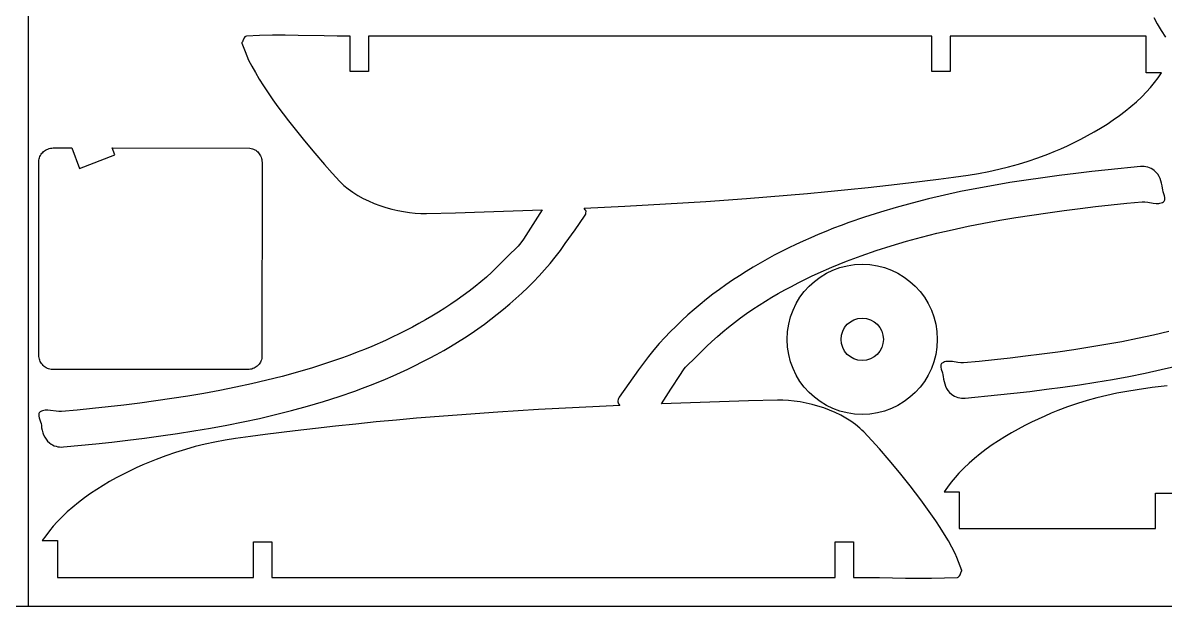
# Model space of a CAD drawing. Extents: x 169 to 749, y 15 to 895.
# Drawn here: x 458 to 619.6, y 15 to 97.5 of the extents above; entities that cross this region are included whole.
import ezdxf

# ---------------------------------------------------------------- set-up
doc = ezdxf.new("R2010")
doc.units = 0
doc.layers.get('0').update_dxf_attribs({"linetype": 'CONTINUOUS'})

msp = doc.modelspace()

# ---------------------------------------------------------------- linework, layer by layer
at = {"color": 0}
for p, q in [((458.703243, 895.036023), (458.703243, 15.036023)), ((168.703243, 15.036023), (748.703243, 15.036023))]:
    msp.add_line(p, q, dxfattribs=at)
at = {"color": 4}
for p, q in [((617.984406, 98.273175), (618.487031, 97.370449)), ((618.487031, 97.370449), (619.043744, 96.43839)), ((489.281073, 95.40644), (489.21082, 95.275048)), ((489.364456, 95.514599), (489.281073, 95.40644)), ((489.466137, 95.589873), (489.364456, 95.514599)), ((489.591283, 95.62261), (489.466137, 95.589873)), ((491.423922, 95.706196), (489.591283, 95.62261)), ((493.257884, 95.745451), (491.423922, 95.706196)), ((495.092861, 95.750603), (493.257884, 95.745451)), ((496.928545, 95.731885), (495.092861, 95.750603)), ((500.6008, 95.663757), (496.928545, 95.731885)), ((502.436754, 95.634808), (500.6008, 95.663757)), ((504.272183, 95.62291), (502.436754, 95.634808)), ((504.272083, 90.62201), (504.272183, 95.62291)), ((506.872683, 95.62301), (506.872583, 90.62201)), ((586.580683, 95.62451), (506.872683, 95.62301)), ((586.581183, 90.62361), (586.580683, 95.62451)), ((616.936183, 95.62511), (589.181183, 95.62461)), ((589.181183, 95.62461), (589.181683, 90.62371)), ((616.936983, 90.42471), (616.936183, 95.62511)), ((619.043744, 96.43839), (619.648085, 95.482967)), ((488.957783, 94.71021), (488.95307, 94.677548)), ((488.95307, 94.677548), (488.963583, 94.64331)), ((489.02718, 94.838004), (488.957783, 94.71021)), ((488.963583, 94.64331), (489.411333, 93.43421)), ((489.089041, 94.981177), (489.02718, 94.838004)), ((489.21082, 95.275048), (489.089041, 94.981177)), ((489.411333, 93.43421), (489.64598, 92.834226)), ((489.64598, 92.834226), (489.907683, 92.24611)), ((489.907683, 92.24611), (490.34976, 91.378687)), ((490.34976, 91.378687), (490.852385, 90.475961)), ((506.872583, 90.62201), (504.272083, 90.62201)), ((589.181683, 90.62371), (586.581183, 90.62361)), ((490.852385, 90.475961), (491.409098, 89.543901)), ((491.409098, 89.543901), (492.013439, 88.588479)), ((619.096283, 90.42471), (616.936983, 90.42471)), ((617.531211, 88.388348), (618.075158, 89.05846)), ((618.075158, 89.05846), (618.601067, 89.747773)), ((618.601067, 89.747773), (619.096283, 90.42471)), ((492.013439, 88.588479), (492.658948, 87.615663)), ((492.658948, 87.615663), (493.339165, 86.631425)), ((616.283187, 87.056718), (616.981883, 87.76901)), ((616.981883, 87.76901), (617.531211, 88.388348)), ((493.339165, 86.631425), (494.04763, 85.641734)), ((613.961091, 85.035752), (614.76924, 85.689552)), ((614.76924, 85.689552), (615.544456, 86.363386)), ((615.544456, 86.363386), (616.283187, 87.056718)), ((494.04763, 85.641734), (494.777883, 84.65256)), ((494.777883, 84.65256), (495.523464, 83.669874)), ((612.260193, 83.7904), (613.123558, 84.402523)), ((613.123558, 84.402523), (613.961091, 85.035752)), ((495.523464, 83.669874), (496.277913, 82.699645)), ((496.277913, 82.699645), (497.787577, 80.820441)), ((609.550615, 82.086041), (610.47017, 82.631623)), ((610.47017, 82.631623), (611.374547, 83.199921)), ((611.374547, 83.199921), (612.260193, 83.7904)), ((606.736381, 80.590962), (607.680169, 81.065174)), ((607.680169, 81.065174), (608.619431, 81.563712)), ((608.619431, 81.563712), (609.550615, 82.086041)), ((460.761276, 79.192046), (460.888627, 79.311736)), ((460.888627, 79.311736), (461.026828, 79.419991)), ((461.026828, 79.419991), (461.175219, 79.516308)), ((461.175219, 79.516308), (461.333138, 79.600184)), ((461.333138, 79.600184), (461.499925, 79.671117)), ((461.499925, 79.671117), (461.67492, 79.728604)), ((461.67492, 79.728604), (461.857461, 79.772142)), ((461.857461, 79.772142), (462.046888, 79.801229)), ((462.046888, 79.801229), (462.24254, 79.815361)), ((462.24254, 79.815361), (464.86224, 79.815361)), ((464.86224, 79.815361), (465.97334, 76.926461)), ((470.97744, 78.851161), (470.60654, 79.815361)), ((470.60654, 79.815361), (490.06844, 79.796161)), ((490.06844, 79.796161), (490.254097, 79.763265)), ((490.254097, 79.763265), (490.431834, 79.714894)), ((490.431834, 79.714894), (490.60115, 79.651707)), ((490.60115, 79.651707), (490.761543, 79.574366)), ((490.761543, 79.574366), (490.91251, 79.483531)), ((490.91251, 79.483531), (491.053549, 79.379864)), ((491.053549, 79.379864), (491.18416, 79.264024)), ((491.18416, 79.264024), (491.30384, 79.136674)), ((497.787577, 80.820441), (499.255193, 79.062709)), ((602.986983, 78.94811), (603.913368, 79.31965)), ((603.913368, 79.31965), (604.849429, 79.717663)), ((604.849429, 79.717663), (605.791618, 80.141613)), ((605.791618, 80.141613), (606.736381, 80.590962)), ((460.20994, 50.550061), (460.22914, 78.076261)), ((460.22914, 78.076261), (460.262035, 78.261921)), ((460.262035, 78.261921), (460.310407, 78.439664)), ((460.310407, 78.439664), (460.373594, 78.608989)), ((460.373594, 78.608989), (460.450935, 78.769392)), ((460.450935, 78.769392), (460.54177, 78.920371)), ((460.54177, 78.920371), (460.645437, 79.061424)), ((460.645437, 79.061424), (460.761276, 79.192046)), ((465.97334, 76.926461), (470.97744, 78.851161)), ((491.30384, 79.136674), (491.412086, 78.998473)), ((491.412086, 78.998473), (491.508399, 78.850082)), ((491.508399, 78.850082), (491.592274, 78.692163)), ((491.592274, 78.692163), (491.663211, 78.525375)), ((491.663211, 78.525375), (491.720708, 78.35038)), ((491.720708, 78.35038), (491.764263, 78.167839)), ((491.764263, 78.167839), (491.793374, 77.978413)), ((491.80754, 77.782761), (491.78824, 50.216961)), ((491.793374, 77.978413), (491.80754, 77.782761)), ((499.255193, 79.062709), (500.629083, 77.47421)), ((598.83545, 77.528418), (600.215622, 77.956402)), ((600.215622, 77.956402), (601.597409, 78.429)), ((601.597409, 78.429), (602.986983, 78.94811)), ((500.629083, 77.47421), (501.71252, 76.256648)), ((501.71252, 76.256648), (502.821983, 75.06301)), ((589.635391, 75.694741), (591.742783, 75.99121)), ((591.742783, 75.99121), (593.207465, 76.224622)), ((593.207465, 76.224622), (594.6429, 76.493149)), ((594.6429, 76.493149), (596.055261, 76.798691)), ((596.055261, 76.798691), (597.45072, 77.143148)), ((597.45072, 77.143148), (598.83545, 77.528418)), ((606.954049, 76.223105), (604.623644, 75.928809)), ((609.236863, 76.48826), (606.954049, 76.223105)), ((611.522386, 76.730343), (609.236863, 76.48826)), ((616.096649, 77.184705), (611.522386, 76.730343)), ((616.361649, 77.199182), (616.096649, 77.184705)), ((616.624232, 77.189666), (616.361649, 77.199182)), ((616.882832, 77.155942), (616.624232, 77.189666)), ((617.135886, 77.097793), (616.882832, 77.155942)), ((617.38183, 77.015001), (617.135886, 77.097793)), ((617.619097, 76.907351), (617.38183, 77.015001)), ((617.846125, 76.774624), (617.619097, 76.907351)), ((618.061349, 76.616605), (617.846125, 76.774624)), ((618.32696, 76.368935), (618.061349, 76.616605)), ((618.551952, 76.097145), (618.32696, 76.368935)), ((618.739299, 75.804262), (618.551952, 76.097145)), ((502.821983, 75.06301), (503.094781, 74.790342)), ((503.094781, 74.790342), (503.381655, 74.525475)), ((503.381655, 74.525475), (503.994827, 74.019428)), ((577.577633, 74.243403), (580.440102, 74.561389)), ((580.440102, 74.561389), (583.300783, 74.89661)), ((583.300783, 74.89661), (587.525345, 75.417135)), ((587.525345, 75.417135), (589.635391, 75.694741)), ((595.289182, 74.52367), (592.968105, 74.09919)), ((597.618424, 74.91563), (595.289182, 74.52367)), ((599.952682, 75.278313), (597.618424, 74.91563)), ((602.288805, 75.614959), (599.952682, 75.278313)), ((604.623644, 75.928809), (602.288805, 75.614959)), ((618.891974, 75.493318), (618.739299, 75.804262)), ((619.012952, 75.167341), (618.891974, 75.493318)), ((619.105208, 74.82936), (619.012952, 75.167341)), ((619.171716, 74.482405), (619.105208, 74.82936)), ((619.215449, 74.129505), (619.171716, 74.482405)), ((503.994827, 74.019428), (504.655901, 73.545447)), ((504.655901, 73.545447), (505.35928, 73.104108)), ((505.35928, 73.104108), (506.099365, 72.69599)), ((560.371208, 72.66931), (566.111992, 73.13377)), ((566.111992, 73.13377), (568.980553, 73.387836)), ((568.980553, 73.387836), (571.847752, 73.657129)), ((571.847752, 73.657129), (574.71348, 73.94215)), ((574.71348, 73.94215), (577.577633, 74.243403)), ((588.363049, 73.139705), (586.091462, 72.605261)), ((590.658344, 73.638949), (588.363049, 73.139705)), ((592.968105, 74.09919), (590.658344, 73.638949)), ((619.260747, 73.879144), (619.215449, 74.129505)), ((619.338399, 73.612404), (619.260747, 73.879144)), ((619.510849, 73.068893), (619.338399, 73.612404)), ((619.565691, 72.811676), (619.510849, 73.068893)), ((619.572974, 72.577188), (619.565691, 72.811676)), ((506.099365, 72.69599), (506.870559, 72.321668)), ((506.870559, 72.321668), (507.667264, 71.98172)), ((507.667264, 71.98172), (508.483883, 71.676723)), ((508.483883, 71.676723), (509.314817, 71.407253)), ((509.314817, 71.407253), (510.154469, 71.173888)), ((510.154469, 71.173888), (510.997241, 70.977205)), ((537.374883, 71.32011), (543.127236, 71.589148)), ((537.53957, 71.08216), (537.374883, 71.32011)), ((543.127236, 71.589148), (548.877977, 71.901016)), ((548.877977, 71.901016), (554.626252, 72.259731)), ((554.626252, 72.259731), (560.371208, 72.66931)), ((581.556713, 71.416005), (579.303161, 70.75428)), ((583.821082, 72.031846), (581.556713, 71.416005)), ((586.091462, 72.605261), (583.821082, 72.031846)), ((605.291069, 70.971294), (607.561949, 71.258205)), ((607.561949, 71.258205), (609.759465, 71.521145)), ((609.759465, 71.521145), (611.959099, 71.766693)), ((611.959099, 71.766693), (614.161058, 71.989498)), ((614.161058, 71.989498), (616.365549, 72.184205)), ((616.365549, 72.184205), (616.746692, 72.185628)), ((616.746692, 72.185628), (617.138518, 72.143913)), ((617.138518, 72.143913), (617.929299, 72.018768)), ((617.929299, 72.018768), (618.315795, 71.979187)), ((618.315795, 71.979187), (618.688055, 71.984166)), ((618.688055, 71.984166), (618.8669, 72.010218)), ((618.8669, 72.010218), (619.03985, 72.055631)), ((619.03985, 72.055631), (619.206126, 72.123147)), ((619.206126, 72.123147), (619.364949, 72.215505)), ((619.364949, 72.215505), (619.451022, 72.289459)), ((619.451022, 72.289459), (619.512719, 72.375206)), ((619.512719, 72.375206), (619.552537, 72.471523)), ((619.552537, 72.471523), (619.572974, 72.577188)), ((510.997241, 70.977205), (511.837536, 70.81778)), ((511.837536, 70.81778), (512.669755, 70.696192)), ((512.669755, 70.696192), (513.488301, 70.613016)), ((513.488301, 70.613016), (514.287576, 70.568829)), ((514.287576, 70.568829), (515.061983, 70.56421)), ((515.061983, 70.56421), (519.159391, 70.663157)), ((519.159391, 70.663157), (523.256095, 70.78736)), ((523.256095, 70.78736), (531.448483, 71.06931)), ((531.448483, 71.06931), (530.126608, 68.992873)), ((536.089139, 68.224402), (537.450783, 70.16471)), ((537.450783, 70.16471), (537.539595, 70.315052)), ((537.610922, 70.959969), (537.53957, 71.08216)), ((537.539595, 70.315052), (537.603883, 70.480123)), ((537.603883, 70.480123), (537.640345, 70.653087)), ((537.645683, 70.82711), (537.610922, 70.959969)), ((537.640345, 70.653087), (537.645683, 70.82711)), ((577.065234, 70.043215), (574.847735, 69.279352)), ((579.303161, 70.75428), (577.065234, 70.043215)), ((593.957436, 69.193816), (596.214488, 69.606265)), ((596.214488, 69.606265), (598.478449, 69.986868)), ((598.478449, 69.986868), (600.747247, 70.338994)), ((600.747247, 70.338994), (603.018811, 70.666013)), ((603.018811, 70.666013), (605.291069, 70.971294)), ((530.126608, 68.992873), (528.789883, 66.92611)), ((534.718983, 66.288548), (536.089139, 68.224402)), ((571.570305, 68.027), (570.493249, 67.579405)), ((572.655471, 68.459235), (571.570305, 68.027)), ((573.748148, 68.876541), (572.655471, 68.459235)), ((574.847735, 69.279352), (573.748148, 68.876541)), ((587.30798, 67.751158), (589.472349, 68.259905)), ((589.472349, 68.259905), (591.709366, 68.746153)), ((591.709366, 68.746153), (593.957436, 69.193816)), ((528.44042, 66.403573), (528.250825, 66.153952)), ((528.789883, 66.92611), (528.44042, 66.403573)), ((534.017388, 65.333643), (534.718983, 66.288548)), ((568.398618, 66.658179), (567.360307, 66.17636)), ((569.443132, 67.125724), (568.398618, 66.658179)), ((570.493249, 67.579405), (569.443132, 67.125724)), ((580.843411, 65.990268), (582.989183, 66.619706)), ((582.989183, 66.619706), (585.145482, 67.205548)), ((585.145482, 67.205548), (587.30798, 67.751158)), ((528.040483, 65.92281), (526.559228, 64.455513)), ((528.250825, 66.153952), (528.040483, 65.92281)), ((533.297677, 64.393474), (534.017388, 65.333643)), ((565.304689, 65.168246), (564.28858, 64.641127)), ((566.328797, 65.679852), (565.304689, 65.168246)), ((567.360307, 66.17636), (566.328797, 65.679852)), ((576.60076, 64.587132), (578.712494, 65.313865)), ((578.712494, 65.313865), (580.843411, 65.990268)), ((526.559228, 64.455513), (525.070895, 62.994085)), ((531.782583, 62.57551), (532.554518, 63.472583)), ((532.554518, 63.472583), (533.297677, 64.393474)), ((562.282761, 63.538705), (561.294249, 62.962578)), ((563.281072, 64.098084), (562.282761, 63.538705)), ((564.28858, 64.641127), (563.281072, 64.098084)), ((572.452149, 62.969205), (573.478592, 63.395297)), ((573.478592, 63.395297), (574.512535, 63.806701)), ((574.512535, 63.806701), (575.553438, 64.203839)), ((575.553438, 64.203839), (576.60076, 64.587132)), ((523.547106, 61.572744), (522.763047, 60.8878)), ((524.315206, 62.276265), (523.547106, 61.572744)), ((525.070895, 62.994085), (524.315206, 62.276265)), ((530.213895, 60.900785), (531.008535, 61.728944)), ((531.008535, 61.728944), (531.782583, 62.57551)), ((559.349017, 61.758429), (558.393494, 61.129584)), ((560.316135, 62.36929), (559.349017, 61.758429)), ((561.294249, 62.962578), (560.316135, 62.36929)), ((568.59669, 61.212609), (569.5518, 61.671792)), ((569.5518, 61.671792), (570.513126, 62.117367)), ((570.513126, 62.117367), (572.452149, 62.969205)), ((521.959483, 60.22571), (521.123312, 59.573728)), ((522.763047, 60.8878), (521.959483, 60.22571)), ((528.568108, 59.298585), (529.39998, 60.090758)), ((529.39998, 60.090758), (530.213895, 60.900785)), ((556.519634, 59.816288), (555.602495, 59.131014)), ((557.450167, 60.48234), (556.519634, 59.816288)), ((558.393494, 61.129584), (557.450167, 60.48234)), ((565.774337, 59.749628), (566.707389, 60.251905)), ((566.707389, 60.251905), (567.648363, 60.739439)), ((567.648363, 60.739439), (568.59669, 61.212609)), ((519.412428, 58.323827), (518.53885, 57.725151)), ((520.274104, 58.939893), (519.412428, 58.323827)), ((521.123312, 59.573728), (520.274104, 58.939893)), ((526.855758, 57.766698), (527.719594, 58.52399)), ((527.719594, 58.52399), (528.568108, 59.298585)), ((554.699349, 58.426105), (553.808788, 57.702586)), ((555.602495, 59.131014), (554.699349, 58.426105)), ((563.028393, 58.150559), (563.93427, 58.699333)), ((563.93427, 58.699333), (564.849774, 59.23223)), ((564.849774, 59.23223), (565.774337, 59.749628)), ((516.758265, 56.578457), (515.852394, 56.029682)), ((517.65394, 57.143487), (516.758265, 56.578457)), ((518.53885, 57.725151), (517.65394, 57.143487)), ((525.087383, 56.30291), (525.977915, 57.02643)), ((525.977915, 57.02643), (526.855758, 57.766698)), ((552.93093, 56.962318), (552.067088, 56.205025)), ((553.808788, 57.702586), (552.93093, 56.962318)), ((560.374213, 56.405189), (561.247796, 57.003865)), ((561.247796, 57.003865), (562.132712, 57.585529)), ((562.132712, 57.585529), (563.028393, 58.150559)), ((514.012337, 54.979387), (513.079286, 54.47711)), ((514.936895, 55.496785), (514.012337, 54.979387)), ((515.852394, 56.029682), (514.936895, 55.496785)), ((523.267093, 54.912728), (524.184235, 55.598002)), ((524.184235, 55.598002), (525.087383, 56.30291)), ((551.218574, 55.43043), (550.386701, 54.638258)), ((552.067088, 56.205025), (551.218574, 55.43043)), ((557.827149, 54.503305), (558.663321, 55.155287)), ((558.663321, 55.155287), (559.512531, 55.789122)), ((559.512531, 55.789122), (560.374213, 56.405189)), ((511.189984, 53.516407), (510.234869, 53.057224)), ((512.138313, 53.989576), (511.189984, 53.516407)), ((513.079286, 54.47711), (512.138313, 53.989576)), ((520.437692, 52.970586), (521.393222, 53.599432)), ((521.393222, 53.599432), (522.336555, 54.246675)), ((522.336555, 54.246675), (523.267093, 54.912728)), ((549.57278, 53.82823), (548.778126, 53.000072)), ((550.386701, 54.638258), (549.57278, 53.82823)), ((556.239583, 53.156271), (557.023617, 53.841215)), ((557.023617, 53.841215), (557.827149, 54.503305)), ((617.949028, 53.363598), (615.711978, 52.877351)), ((620.113365, 53.872345), (617.949028, 53.363598)), ((507.334483, 51.75981), (506.30804, 51.333719)), ((509.273535, 52.611649), (507.334483, 51.75981)), ((510.234869, 53.057224), (509.273535, 52.611649)), ((517.50392, 51.19031), (518.492442, 51.766437)), ((518.492442, 51.766437), (519.470565, 52.359725)), ((519.470565, 52.359725), (520.437692, 52.970586)), ((548.004049, 52.153505), (547.232114, 51.256433)), ((548.778126, 53.000072), (548.004049, 52.153505)), ((553.227502, 50.273502), (554.715824, 51.73493)), ((554.715824, 51.73493), (555.471501, 52.45275)), ((555.471501, 52.45275), (556.239583, 53.156271)), ((611.206814, 52.017239), (608.942841, 51.636636)), ((613.463883, 52.429687), (611.206814, 52.017239)), ((615.711978, 52.877351), (613.463883, 52.429687)), ((460.224079, 50.352557), (460.20994, 50.550061)), ((460.253195, 50.161212), (460.224079, 50.352557)), ((460.296799, 49.97669), (460.253195, 50.161212)), ((491.78824, 50.216961), (491.755344, 50.031301)), ((503.185873, 50.141883), (501.074143, 49.41515)), ((504.233194, 50.525176), (503.185873, 50.141883)), ((505.274096, 50.922315), (504.233194, 50.525176)), ((506.30804, 51.333719), (505.274096, 50.922315)), ((515.498083, 50.087889), (516.505601, 50.630931)), ((516.505601, 50.630931), (517.50392, 51.19031)), ((546.488955, 50.335541), (545.769243, 49.395373)), ((547.232114, 51.256433), (546.488955, 50.335541)), ((551.746249, 48.806205), (553.227502, 50.273502)), ((599.859328, 50.365298), (597.661813, 50.102359)), ((602.130208, 50.65221), (599.859328, 50.365298)), ((604.402467, 50.95749), (602.130208, 50.65221)), ((606.674035, 51.284509), (604.402467, 50.95749)), ((608.942841, 51.636636), (606.674035, 51.284509)), ((460.354402, 49.799653), (460.296799, 49.97669)), ((460.425514, 49.630765), (460.354402, 49.799653)), ((460.509647, 49.470689), (460.425514, 49.630765)), ((460.60631, 49.320087), (460.509647, 49.470689)), ((460.715015, 49.179624), (460.60631, 49.320087)), ((460.835272, 49.049961), (460.715015, 49.179624)), ((460.966592, 48.931763), (460.835272, 49.049961)), ((461.108486, 48.825693), (460.966592, 48.931763)), ((461.260465, 48.732413), (461.108486, 48.825693)), ((461.422038, 48.652586), (461.260465, 48.732413)), ((461.592718, 48.586877), (461.422038, 48.652586)), ((461.772015, 48.535947), (461.592718, 48.586877)), ((461.95944, 48.500461), (461.772015, 48.535947)), ((489.77494, 48.477861), (461.95944, 48.500461)), ((490.159985, 48.52108), (489.970574, 48.491993)), ((490.342513, 48.564618), (490.159985, 48.52108)), ((490.517496, 48.622105), (490.342513, 48.564618)), ((490.684274, 48.693038), (490.517496, 48.622105)), ((490.842185, 48.776914), (490.684274, 48.693038)), ((490.990569, 48.873231), (490.842185, 48.776914)), ((491.128765, 48.981486), (490.990569, 48.873231)), ((491.256111, 49.101176), (491.128765, 48.981486)), ((491.371947, 49.231799), (491.256111, 49.101176)), ((491.475613, 49.372851), (491.371947, 49.231799)), ((491.566446, 49.52383), (491.475613, 49.372851)), ((491.643786, 49.684233), (491.566446, 49.52383)), ((491.706972, 49.853558), (491.643786, 49.684233)), ((491.755344, 50.031301), (491.706972, 49.853558)), ((498.943233, 48.738748), (496.797473, 48.109309)), ((501.074143, 49.41515), (498.943233, 48.738748)), ((511.388018, 48.070836), (512.426334, 48.552656)), ((512.426334, 48.552656), (513.45785, 49.049163)), ((513.45785, 49.049163), (514.481966, 49.56077)), ((514.481966, 49.56077), (515.498083, 50.087889)), ((545.769243, 49.395373), (545.067649, 48.440468)), ((551.346236, 48.325443), (551.535851, 48.575063)), ((551.535851, 48.575063), (551.746249, 48.806205)), ((587.868802, 49.151981), (587.84836, 49.046315)), ((587.84836, 49.046315), (587.855637, 48.811827)), ((587.855637, 48.811827), (587.910478, 48.554611)), ((587.908629, 49.248298), (587.868802, 49.151981)), ((587.970339, 49.334044), (587.908629, 49.248298)), ((587.910478, 48.554611), (588.082922, 48.0111)), ((588.056428, 49.407998), (587.970339, 49.334044)), ((588.215234, 49.500357), (588.056428, 49.407998)), ((588.381495, 49.567873), (588.215234, 49.500357)), ((588.554431, 49.613286), (588.381495, 49.567873)), ((588.733264, 49.639337), (588.554431, 49.613286)), ((589.105507, 49.644317), (588.733264, 49.639337)), ((589.491991, 49.604736), (589.105507, 49.644317)), ((590.282761, 49.47959), (589.491991, 49.604736)), ((590.674586, 49.437875), (590.282761, 49.47959)), ((591.055728, 49.439298), (590.674586, 49.437875)), ((593.260219, 49.634006), (591.055728, 49.439298)), ((595.462178, 49.856811), (593.260219, 49.634006)), ((597.661813, 50.102359), (595.462178, 49.856811)), ((619.058228, 48.483798), (621.329848, 49.018243)), ((489.970574, 48.491993), (489.77494, 48.477861)), ((492.478719, 46.977857), (490.314383, 46.46911)), ((494.641192, 47.523468), (492.478719, 46.977857)), ((496.797473, 48.109309), (494.641192, 47.523468)), ((508.216345, 46.702015), (509.293383, 47.14961)), ((509.293383, 47.14961), (510.343501, 47.603292)), ((510.343501, 47.603292), (511.388018, 48.070836)), ((545.067649, 48.440468), (543.697493, 46.504613)), ((549.660074, 45.736143), (550.996849, 47.802905)), ((550.996849, 47.802905), (551.346236, 48.325443)), ((588.082922, 48.0111), (588.160559, 47.744359)), ((588.160559, 47.744359), (588.205828, 47.493998)), ((588.205828, 47.493998), (588.249562, 47.141098)), ((588.249562, 47.141098), (588.316069, 46.794144)), ((609.802903, 46.707873), (612.132127, 47.099834)), ((612.132127, 47.099834), (614.453188, 47.524314)), ((614.453188, 47.524314), (616.762937, 47.984555)), ((616.762937, 47.984555), (619.058228, 48.483798)), ((485.829237, 45.535199), (483.572168, 45.12275)), ((488.077333, 45.982863), (485.829237, 45.535199)), ((490.314383, 46.46911), (488.077333, 45.982863)), ((502.721469, 44.6858), (504.938953, 45.449663)), ((504.938953, 45.449663), (506.038529, 45.852474)), ((506.038529, 45.852474), (507.131193, 46.269781)), ((507.131193, 46.269781), (508.216345, 46.702015)), ((543.697493, 46.504613), (542.335849, 44.564305)), ((548.338149, 43.659705), (549.660074, 45.736143)), ((588.316069, 46.794144), (588.408325, 46.456163)), ((588.408325, 46.456163), (588.529303, 46.130186)), ((588.529303, 46.130186), (588.681979, 45.819241)), ((588.681979, 45.819241), (588.869325, 45.526359)), ((588.869325, 45.526359), (589.094317, 45.254568)), ((598.184472, 45.135244), (600.467328, 45.400398)), ((600.467328, 45.400398), (602.797729, 45.694695)), ((602.797729, 45.694695), (605.132557, 46.008545)), ((605.132557, 46.008545), (607.468664, 46.345191)), ((607.468664, 46.345191), (609.802903, 46.707873)), ((614.19649, 45.398882), (612.761055, 45.130355)), ((615.661172, 45.632294), (614.19649, 45.398882)), ((617.768564, 45.928762), (615.661172, 45.632294)), ((619.878609, 46.206369), (617.768564, 45.928762)), ((474.495563, 43.757722), (472.224683, 43.47081)), ((476.767822, 44.063002), (474.495563, 43.757722)), ((479.03939, 44.390021), (476.767822, 44.063002)), ((481.308195, 44.742148), (479.03939, 44.390021)), ((483.572168, 45.12275), (481.308195, 44.742148)), ((498.229989, 43.31301), (500.483545, 43.974735)), ((500.483545, 43.974735), (502.721469, 44.6858)), ((542.146329, 44.075929), (542.140949, 43.901905)), ((542.140949, 43.901905), (542.175766, 43.769046)), ((542.182786, 44.248893), (542.146329, 44.075929)), ((542.175766, 43.769046), (542.247136, 43.646855)), ((542.247051, 44.413963), (542.182786, 44.248893)), ((542.335849, 44.564305), (542.247051, 44.413963)), ((542.247136, 43.646855), (542.411749, 43.408905)), ((556.530536, 43.941655), (548.338149, 43.659705)), ((560.627241, 44.065859), (556.530536, 43.941655)), ((564.724649, 44.164805), (560.627241, 44.065859)), ((565.499055, 44.160186), (564.724649, 44.164805)), ((566.298331, 44.116), (565.499055, 44.160186)), ((567.116877, 44.032824), (566.298331, 44.116)), ((567.949097, 43.911235), (567.116877, 44.032824)), ((568.789393, 43.751811), (567.949097, 43.911235)), ((569.632168, 43.555128), (568.789393, 43.751811)), ((589.094317, 45.254568), (589.359928, 45.006898)), ((589.359928, 45.006898), (589.575152, 44.848879)), ((589.575152, 44.848879), (589.802182, 44.716153)), ((589.802182, 44.716153), (590.039453, 44.608502)), ((590.039453, 44.608502), (590.285403, 44.525711)), ((590.285403, 44.525711), (590.538469, 44.467561)), ((590.538469, 44.467561), (590.797088, 44.433837)), ((590.797088, 44.433837), (591.059695, 44.424322)), ((591.059695, 44.424322), (591.324728, 44.438798)), ((591.324728, 44.438798), (595.898953, 44.893161)), ((595.898953, 44.893161), (598.184472, 45.135244)), ((607.188333, 43.667101), (605.806546, 43.194504)), ((608.568505, 44.095086), (607.188333, 43.667101)), ((609.953234, 44.480356), (608.568505, 44.095086)), ((611.348693, 44.824813), (609.953234, 44.480356)), ((612.761055, 45.130355), (611.348693, 44.824813)), ((460.234156, 42.257493), (460.213714, 42.151827)), ((460.213714, 42.151827), (460.220991, 41.917339)), ((460.273984, 42.35381), (460.234156, 42.257493)), ((460.335693, 42.439556), (460.273984, 42.35381)), ((460.421783, 42.51351), (460.335693, 42.439556)), ((460.580589, 42.605869), (460.421783, 42.51351)), ((460.746849, 42.673384), (460.580589, 42.605869)), ((460.919785, 42.718798), (460.746849, 42.673384)), ((461.098619, 42.744849), (460.919785, 42.718798)), ((461.470861, 42.749829), (461.098619, 42.744849)), ((461.857345, 42.710248), (461.470861, 42.749829)), ((462.648116, 42.585102), (461.857345, 42.710248)), ((463.03994, 42.543387), (462.648116, 42.585102)), ((463.421083, 42.54481), (463.03994, 42.543387)), ((465.625573, 42.739518), (463.421083, 42.54481)), ((467.827533, 42.962323), (465.625573, 42.739518)), ((470.027167, 43.207871), (467.827533, 42.962323)), ((472.224683, 43.47081), (470.027167, 43.207871)), ((491.423583, 41.58931), (493.695202, 42.123755)), ((493.695202, 42.123755), (495.965606, 42.697169)), ((495.965606, 42.697169), (498.229989, 43.31301)), ((519.415461, 42.059705), (513.674666, 41.595245)), ((525.160424, 42.469284), (519.415461, 42.059705)), ((530.908697, 42.827999), (525.160424, 42.469284)), ((536.659425, 43.139867), (530.908697, 42.827999)), ((542.411749, 43.408905), (536.659425, 43.139867)), ((570.471823, 43.321763), (569.632168, 43.555128)), ((571.302761, 43.052293), (570.471823, 43.321763)), ((572.119385, 42.747296), (571.302761, 43.052293)), ((572.916097, 42.407347), (572.119385, 42.747296)), ((573.687299, 42.033026), (572.916097, 42.407347)), ((574.427394, 41.624907), (573.687299, 42.033026)), ((603.490587, 42.303853), (602.554525, 41.90584)), ((604.416972, 42.675394), (603.490587, 42.303853)), ((605.806546, 43.194504), (604.416972, 42.675394)), ((460.220991, 41.917339), (460.275833, 41.660123)), ((460.275833, 41.660123), (460.448277, 41.116612)), ((460.448277, 41.116612), (460.525913, 40.849871)), ((460.525913, 40.849871), (460.571183, 40.59951)), ((460.571183, 40.59951), (460.614916, 40.24661)), ((484.497482, 40.205346), (486.818542, 40.629826)), ((486.818542, 40.629826), (489.128292, 41.090067)), ((489.128292, 41.090067), (491.423583, 41.58931)), ((502.209003, 40.485613), (499.34653, 40.167627)), ((505.07316, 40.786865), (502.209003, 40.485613)), ((507.938894, 41.071887), (505.07316, 40.786865)), ((510.806099, 41.341179), (507.938894, 41.071887)), ((513.674666, 41.595245), (510.806099, 41.341179)), ((575.130784, 41.183569), (574.427394, 41.624907)), ((575.791872, 40.709588), (575.130784, 41.183569)), ((576.405059, 40.203541), (575.791872, 40.709588)), ((599.723785, 40.55833), (598.784524, 40.059792)), ((600.667573, 41.032542), (599.723785, 40.55833)), ((601.612337, 41.481891), (600.667573, 41.032542)), ((602.554525, 41.90584), (601.612337, 41.481891)), ((460.614916, 40.24661), (460.681423, 39.899655)), ((460.681423, 39.899655), (460.773679, 39.561675)), ((460.773679, 39.561675), (460.894658, 39.235698)), ((460.894658, 39.235698), (461.047333, 38.924753)), ((461.047333, 38.924753), (461.23468, 38.631871)), ((472.832683, 38.50591), (475.163083, 38.800207)), ((475.163083, 38.800207), (477.497911, 39.114057)), ((477.497911, 39.114057), (479.834018, 39.450703)), ((479.834018, 39.450703), (482.168258, 39.813385)), ((482.168258, 39.813385), (484.497482, 40.205346)), ((490.151241, 39.034274), (488.043849, 38.737805)), ((492.261286, 39.31188), (490.151241, 39.034274)), ((496.485849, 39.832405), (492.261286, 39.31188)), ((499.34653, 40.167627), (496.485849, 39.832405)), ((576.691941, 39.938673), (576.405059, 40.203541)), ((576.964749, 39.666005), (576.691941, 39.938673)), ((578.074136, 38.472368), (576.964749, 39.666005)), ((596.933784, 38.991881), (596.029408, 38.423583)), ((597.85334, 39.537463), (596.933784, 38.991881)), ((598.784524, 40.059792), (597.85334, 39.537463)), ((461.23468, 38.631871), (461.459671, 38.36008)), ((461.459671, 38.36008), (461.725283, 38.11241)), ((461.725283, 38.11241), (461.940507, 37.954391)), ((461.940507, 37.954391), (462.167536, 37.821665)), ((462.167536, 37.821665), (462.404807, 37.714014)), ((462.404807, 37.714014), (462.650758, 37.631223)), ((462.650758, 37.631223), (462.903824, 37.573073)), ((462.903824, 37.573073), (463.162442, 37.539349)), ((463.162442, 37.539349), (463.42505, 37.529834)), ((463.42505, 37.529834), (463.690083, 37.54431)), ((463.690083, 37.54431), (468.264308, 37.998673)), ((468.264308, 37.998673), (470.549827, 38.240755)), ((470.549827, 38.240755), (472.832683, 38.50591)), ((480.951182, 37.200597), (479.57101, 36.772613)), ((482.335911, 37.585868), (480.951182, 37.200597)), ((483.731371, 37.930324), (482.335911, 37.585868)), ((485.143732, 38.235866), (483.731371, 37.930324)), ((486.579167, 38.504394), (485.143732, 38.235866)), ((488.043849, 38.737805), (486.579167, 38.504394)), ((579.157649, 37.254805), (578.074136, 38.472368)), ((580.531506, 35.666306), (579.157649, 37.254805)), ((594.280397, 37.220981), (593.442864, 36.587751)), ((595.143762, 37.833104), (594.280397, 37.220981)), ((596.029408, 38.423583), (595.143762, 37.833104)), ((476.799649, 35.780905), (475.873264, 35.409365)), ((478.189223, 36.300016), (476.799649, 35.780905)), ((479.57101, 36.772613), (478.189223, 36.300016)), ((581.999097, 33.908574), (580.531506, 35.666306)), ((592.634714, 35.933951), (591.859498, 35.260117)), ((593.442864, 36.587751), (592.634714, 35.933951)), ((473.050251, 34.138054), (472.106463, 33.663842)), ((473.995014, 34.587403), (473.050251, 34.138054)), ((474.937202, 35.011352), (473.995014, 34.587403)), ((475.873264, 35.409365), (474.937202, 35.011352)), ((591.120767, 34.566786), (590.422072, 33.854494)), ((591.859498, 35.260117), (591.120767, 34.566786)), ((470.236017, 32.642975), (469.316461, 32.097393)), ((471.167201, 33.165303), (470.236017, 32.642975)), ((472.106463, 33.663842), (471.167201, 33.165303)), ((583.508743, 32.02937), (581.999097, 33.908574)), ((589.328797, 32.565044), (588.802887, 31.875731)), ((589.872744, 33.235156), (589.328797, 32.565044)), ((590.422072, 33.854494), (589.872744, 33.235156)), ((467.526439, 30.938615), (466.663074, 30.326493)), ((468.412085, 31.529094), (467.526439, 30.938615)), ((469.316461, 32.097393), (468.412085, 31.529094)), ((584.263186, 31.059142), (583.508743, 32.02937)), ((585.008761, 30.076455), (584.263186, 31.059142)), ((588.802887, 31.875731), (588.307672, 31.198794)), ((588.307672, 31.198794), (590.466972, 31.198794)), ((590.466972, 31.198794), (590.467772, 25.998394)), ((618.222272, 30.999794), (620.822772, 30.999894)), ((618.222772, 25.998894), (618.222272, 30.999794)), ((465.825541, 29.693263), (465.017391, 29.039463)), ((466.663074, 30.326493), (465.825541, 29.693263)), ((585.73901, 29.087282), (585.008761, 30.076455)), ((463.503444, 27.672298), (462.804749, 26.960005)), ((464.242175, 28.365629), (463.503444, 27.672298)), ((465.017391, 29.039463), (464.242175, 28.365629)), ((586.447472, 28.097591), (585.73901, 29.087282)), ((587.127687, 27.113352), (586.447472, 28.097591)), ((462.255421, 26.340668), (461.711474, 25.670555)), ((462.804749, 26.960005), (462.255421, 26.340668)), ((587.773194, 26.140537), (587.127687, 27.113352)), ((588.377534, 25.185114), (587.773194, 26.140537)), ((590.467772, 25.998394), (618.222772, 25.998894)), ((461.185565, 24.981243), (460.690349, 24.304305)), ((460.690349, 24.304305), (462.849649, 24.304305)), ((461.711474, 25.670555), (461.185565, 24.981243)), ((462.849649, 24.304305), (462.850449, 19.103905)), ((588.934247, 24.253055), (588.377534, 25.185114)), ((589.436872, 23.350328), (588.934247, 24.253055)), ((490.604949, 24.105305), (493.205449, 24.105405)), ((490.605449, 19.104405), (490.604949, 24.105305)), ((493.205449, 24.105405), (493.205949, 19.104505)), ((572.913949, 19.106005), (572.914049, 24.107005)), ((572.914049, 24.107005), (575.514649, 24.107005)), ((575.514649, 24.107005), (575.514449, 19.106105)), ((589.878949, 22.482905), (589.436872, 23.350328)), ((590.140654, 21.89479), (589.878949, 22.482905)), ((590.375311, 21.294805), (590.140654, 21.89479)), ((590.823149, 20.085705), (590.375311, 21.294805)), ((590.505615, 19.322576), (590.575874, 19.453968)), ((590.575874, 19.453968), (590.697677, 19.747838)), ((590.697677, 19.747838), (590.759548, 19.891011)), ((590.759548, 19.891011), (590.828949, 20.018805)), ((590.833624, 20.051468), (590.823149, 20.085705)), ((590.828949, 20.018805), (590.833624, 20.051468)), ((462.850449, 19.103905), (490.605449, 19.104405)), ((493.205949, 19.104505), (572.913949, 19.106005)), ((575.514449, 19.106105), (577.34991, 19.094207)), ((577.34991, 19.094207), (579.18589, 19.065259)), ((579.18589, 19.065259), (582.858174, 18.99713)), ((582.858174, 18.99713), (584.693865, 18.978412)), ((584.693865, 18.978412), (586.528846, 18.983565)), ((586.528846, 18.983565), (588.362809, 19.022819)), ((588.362809, 19.022819), (590.195449, 19.106405)), ((590.195449, 19.106405), (590.320566, 19.139142)), ((590.320566, 19.139142), (590.422233, 19.214416)), ((590.422233, 19.214416), (590.505615, 19.322576))]:
    msp.add_line(p, q, dxfattribs=at)
for points in [[(566.111012, 52.759657), (566.111012, 58.62594), (570.866509, 63.381437), (576.732792, 63.381437)], [(576.732792, 63.381437), (582.599076, 63.381437), (587.354573, 58.62594), (587.354573, 52.759657)], [(576.732792, 42.137876), (570.866509, 42.137876), (566.111012, 46.893373), (566.111012, 52.759657)], [(587.354573, 52.759657), (587.354573, 46.893373), (582.599076, 42.137876), (576.732792, 42.137876)]]:
    msp.add_open_spline(points, degree=3, dxfattribs=at)
at = {"color": 7}
for points in [[(573.732792, 52.759657), (573.732792, 54.416557), (575.075892, 55.759657), (576.732792, 55.759657)], [(576.732792, 55.759657), (578.389692, 55.759657), (579.732792, 54.416557), (579.732792, 52.759657)], [(576.732792, 49.759657), (575.075892, 49.759657), (573.732792, 51.102757), (573.732792, 52.759657)], [(579.732792, 52.759657), (579.732792, 51.102757), (578.389692, 49.759657), (576.732792, 49.759657)]]:
    msp.add_open_spline(points, degree=3, dxfattribs=at)

doc.saveas('drawing.dxf')
